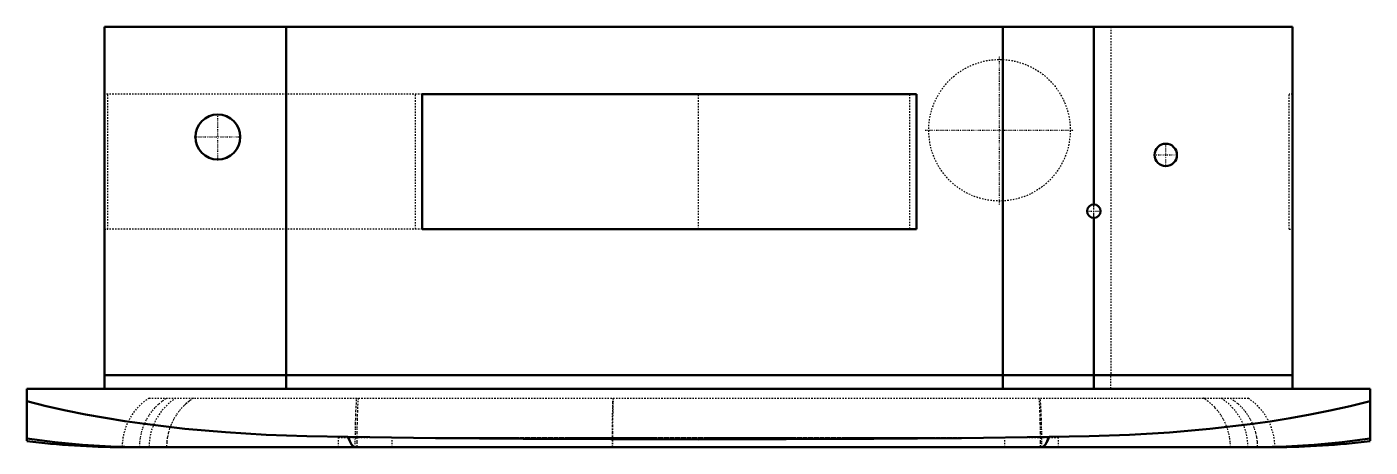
# Model space of a CAD drawing. Header units: millimetres. Extents: x -475 to 475, y -41 to 256.
import ezdxf

# ---------------------------------------------------------------- set-up
doc = ezdxf.new("R2010")
doc.units = ezdxf.units.MM
doc.linetypes.add('Center', pattern=[1.5, 0.45, -0.5, 0.05, -0.5])
doc.linetypes.add('Dashed', pattern=[2, 1, -1])
for name, color, linetype, lineweight in [('AM_0', 7, 'Continuous', 50), ('AM_7', 7, 'Center', 25), ('AM_9', 6, 'Dashed', 25)]:
    doc.layers.add(name, color=color, linetype=linetype, lineweight=lineweight)

# ---------------------------------------------------------------- blocks, each defined once
blk = doc.blocks.new('1_FCA18AAVJU_BYCQ54GEFU_PART7_0_in_FCA18AAVJU_BYCQ54GEFU_2')
at = {"layer": 'AM_0'}
blk.add_circle((-339.725, 177.8), 15.875, dxfattribs=at)
at = {"layer": 'AM_7'}
for p, q in [((-339.725, 161.13125), (-339.725, 194.46875)), ((-356.39375, 177.8), (-323.05625, 177.8))]:
    blk.add_line(p, q, dxfattribs=at)
blk = doc.blocks.new('2_FCA18AAVJU_BYCQ54GEFU_PART6_0_in_FCA18AAVJU_BYCQ54GEFU_2')
at = {"layer": 'AM_0'}
blk.add_circle((279.4, 125.4125), 4.7625, dxfattribs=at)
at = {"layer": 'AM_7'}
for p, q in [((274.399375, 125.4125), (284.400625, 125.4125)), ((279.4, 120.411875), (279.4, 130.413125))]:
    blk.add_line(p, q, dxfattribs=at)
blk = doc.blocks.new('3_FCA18AAVJU_BYCQ54GEFU_PART5_0_in_FCA18AAVJU_BYCQ54GEFU_2')
at = {"layer": 'AM_0'}
blk.add_circle((330.2, 165.1), 7.9375, dxfattribs=at)
at = {"layer": 'AM_7'}
for p, q in [((330.2, 156.765625), (330.2, 173.434375)), ((321.865625, 165.1), (338.534375, 165.1))]:
    blk.add_line(p, q, dxfattribs=at)
blk = doc.blocks.new('4_FCA18AAVJU_BYCQ54GEFU_PART4_0_in_FCA18AAVJU_BYCQ54GEFU_2')
at = {"layer": 'AM_0'}
for p, q in [((-419.89375, 255.5875), (419.89375, 255.5875)), ((-419.89375, 255.5875), (-419.89375, 9.525)), ((-291.30625, 255.5875), (-291.30625, 9.525)), ((215.10625, 255.5875), (215.10625, 9.525)), ((279.4, 130.175), (279.4, 255.5875)), ((419.89375, 255.5875), (419.89375, 9.525)), ((-195.2625, 112.7125), (-195.2625, 207.9625)), ((-195.2625, 207.9625), (153.9875, 207.9625)), ((153.9875, 207.9625), (153.9875, 112.7125)), ((279.4, 9.525), (279.4, 120.65)), ((153.9875, 112.7125), (-195.2625, 112.7125)), ((419.89375, 9.525), (-419.89375, 9.525))]:
    blk.add_line(p, q, dxfattribs=at)
at = {"layer": 'AM_7'}
for p, q in [((212.725, 130.07594), (212.725, 235.04906)), ((160.23844, 182.5625), (265.21156, 182.5625))]:
    blk.add_line(p, q, dxfattribs=at)
at = {"layer": 'AM_9'}
for p, q in [((291.30625, 255.5875), (291.30625, 9.525)), ((-417.35375, 207.9625), (-419.89375, 207.9625)), ((-417.35375, 112.7125), (-417.35375, 207.9625)), ((-200.025, 112.7125), (-200.025, 207.9625)), ((149.225, 207.9625), (149.225, 112.7125)), ((417.35375, 112.7125), (417.35375, 207.9625)), ((419.89375, 207.9625), (417.35375, 207.9625)), ((279.4, 120.65), (279.4, 130.175)), ((-419.89375, 112.7125), (-417.35375, 112.7125)), ((417.35375, 112.7125), (419.89375, 112.7125))]:
    blk.add_line(p, q, dxfattribs=at)
blk.add_circle((212.725, 182.5625), 49.9872, dxfattribs=at)
blk = doc.blocks.new('5_FCA18AAVJU_BYCQ54GEFU_PART3_0_in_FCA18AAVJU_BYCQ54GEFU_2')
at = {"layer": 'AM_0'}
for p, q in [((-419.89375, 9.525), (419.89375, 9.525)), ((-419.89375, 0), (-419.89375, 9.525)), ((-291.30625, 0), (-291.30625, 9.525)), ((215.10625, 0), (215.10625, 9.525)), ((279.4, 0), (279.4, 9.525)), ((419.89375, 9.525), (419.89375, 0))]:
    blk.add_line(p, q, dxfattribs=at)
at = {"layer": 'AM_9'}
blk.add_line((291.30625, 0), (291.30625, 9.525), dxfattribs=at)
blk = doc.blocks.new('6_FCA18AAVJU_BYCQ54GEFU_PART2_0_in_FCA18AAVJU_BYCQ54GEFU_2')
at = {"layer": 'AM_0'}
for p, q in [((-474.66, 0), (474.66, 0)), ((-474.66, -36.95), (-474.66, 0)), ((474.66, -36.95), (474.66, 0)), ((-407.28, -41.28), (407.28, -41.28))]:
    blk.add_line(p, q, dxfattribs=at)
for points in [[(-474.66, -8.92), (-460.94, -12.27), (-447.15, -15.34), (-433.27, -18.13), (-419.35, -20.65), (-405.32, -22.92), (-391.25, -24.94), (-362.99, -28.28), (-334.3, -30.78), (-305.54, -32.5), (-276.7, -33.55), (-247.82, -33.98)], [(247.82, -33.98), (276.19, -33.56), (304.55, -32.55), (332.93, -30.88), (361.27, -28.45), (389.78, -25.14), (404, -23.12), (418.19, -20.85), (432.38, -18.3), (446.52, -15.47), (460.63, -12.35), (474.66, -8.92)], [(-474.66, -35.2), (-455.01, -37.84), (-435.27, -39.73), (-415.35, -40.88), (-395.4, -41.27), (-394.93, -41.28)], [(-247.82, -33.98), (-246.46, -37.14), (-245.13, -39.42), (-243.82, -40.8), (-242.58, -41.27), (-242.55, -41.28)], [(-247.82, -33.98), (-185.88, -34.86), (-123.94, -35.46), (-0.03, -35.92), (123.89, -35.46), (185.86, -34.86), (247.82, -33.98)], [(247.82, -33.98), (246.46, -37.14), (245.13, -39.42), (243.82, -40.8), (242.58, -41.27), (242.55, -41.28)], [(394.93, -41.28), (395.4, -41.27), (415.24, -40.88), (435.04, -39.75), (454.89, -37.85), (474.66, -35.2)]]:
    blk.add_lwpolyline(points, dxfattribs=at)
for centre, start, end in [((-407.28, 486.17), 262.66058, 270), ((407.28, 486.17), 270, 277.33949)]:
    blk.add_arc(centre, 527.45, start, end, dxfattribs=at)
at = {"layer": 'AM_9'}
for p, q in [((-388.3, -6.65), (388.3, -6.65)), ((-356.97, -6.65), (-358.99, -8.02)), ((357.59, -7.05), (356.97, -6.65)), ((363.39, -11.71), (363.27, -11.6)), ((254.42, -34.63), (-254.42, -34.63)), ((-254.42, -41.28), (-254.42, -34.63)), ((-205.13, -34.66), (-248.26, -33.98)), ((-216.45, -41.28), (-216.45, -34.63)), ((205.14, -34.66), (-205.13, -34.66)), ((248.26, -33.98), (205.14, -34.66)), ((216.45, -41.28), (216.45, -34.63)), ((254.42, -41.28), (254.42, -34.63))]:
    blk.add_line(p, q, dxfattribs=at)
for points in [[(-394.93, -41.28), (-394.79, -37.87), (-394.37, -34.48), (-393.64, -31.05), (-392.62, -27.69), (-391.36, -24.52), (-389.85, -21.47), (-388.03, -18.47), (-385.96, -15.64), (-383.77, -13.12), (-381.39, -10.79), (-378.76, -8.6), (-375.95, -6.65)], [(-359.46, -8.37), (-359.77, -8.6), (-362.39, -10.78), (-363.45, -11.76)], [(-242.55, -41.28), (-242.54, -37.87), (-242.52, -34.48), (-242.48, -31.05), (-242.42, -27.69), (-242.35, -24.52), (-242.27, -21.47), (-242.17, -18.47), (-242.06, -15.64), (-241.94, -13.12), (-241.81, -10.79), (-241.67, -8.6), (-241.52, -6.65)], [(-240.56, -6.65), (-240.7, -8.6), (-240.83, -10.78), (-240.95, -13.24), (-241.07, -15.9), (-241.17, -18.67), (-241.26, -21.6), (-241.34, -24.75), (-241.41, -28.03), (-241.46, -31.22), (-241.49, -34.47), (-241.52, -37.86), (-241.52, -41.28)], [(-60.61, -6.65), (-60.72, -9.68), (-60.83, -13.21), (-60.91, -17.18), (-60.99, -21.53), (-61.05, -26.19), (-61.09, -31.08), (-61.12, -36.14), (-61.13, -41.28)], [(-60.61, -41.28), (-60.6, -36.14), (-60.57, -31.08), (-60.53, -26.19), (-60.47, -21.53), (-60.4, -17.18), (-60.31, -13.21), (-60.21, -9.68), (-60.09, -6.65)], [(240.56, -6.65), (240.7, -8.6), (240.83, -10.78), (240.95, -13.24), (241.07, -15.9), (241.17, -18.67), (241.26, -21.6), (241.34, -24.75), (241.41, -28.03), (241.46, -31.22), (241.49, -34.47), (241.52, -37.86), (241.52, -41.28)], [(242.55, -41.28), (242.54, -37.87), (242.52, -34.48), (242.48, -31.05), (242.42, -27.69), (242.35, -24.52), (242.27, -21.47), (242.17, -18.47), (242.06, -15.64), (241.94, -13.12), (241.81, -10.79), (241.67, -8.6), (241.52, -6.65)], [(242.64, -41.28), (242.64, -37.87), (242.61, -34.48), (242.57, -31.05), (242.51, -27.69), (242.43, -24.52), (242.35, -21.47), (242.24, -18.47), (242.12, -15.64), (241.99, -13.12), (241.86, -10.79), (241.71, -8.61), (241.55, -6.65)], [(375.95, -6.65), (378.75, -8.6), (381.38, -10.78), (383.88, -13.24), (386.17, -15.9), (388.16, -18.67), (389.92, -21.6), (391.47, -24.75), (392.74, -28.03), (393.68, -31.22), (394.37, -34.47), (394.79, -37.86), (394.93, -41.28)], [(-363.45, -11.76), (-364.9, -13.24), (-367.18, -15.9), (-369.18, -18.67), (-370.94, -21.6), (-372.49, -24.75), (-372.91, -25.76)], [(373.18, -26.42), (372.38, -24.53), (370.87, -21.47), (369.05, -18.47), (366.98, -15.64), (364.79, -13.12), (363.39, -11.71)], [(-372.91, -25.76), (-373.76, -28.03), (-374.7, -31.22), (-375.39, -34.47), (-375.81, -37.86), (-375.95, -41.28)], [(375.95, -41.28), (375.81, -37.87), (375.39, -34.48), (374.66, -31.05), (373.64, -27.69), (373.18, -26.42)], [(-248.26, -33.98), (-246.81, -37.14), (-245.39, -39.42), (-244, -40.8), (-242.67, -41.27), (-242.64, -41.28)], [(248.26, -33.98), (246.81, -37.14), (245.39, -39.42), (244, -40.8), (242.67, -41.27), (242.64, -41.28)]]:
    blk.add_lwpolyline(points, dxfattribs=at)
for centre, start, end in [((-366.21, -41.28), 122.53057, 180), ((-347.22, -41.28), 122.53057, 180), ((-334.88, -41.28), 122.53057, 134.04554), ((334.88, -41.28), 46.04897, 57.46943), ((347.22, -41.28), 360, 57.46943), ((366.21, -41.28), 0, 57.46943)]:
    blk.add_arc(centre, 41.07, start, end, dxfattribs=at)
blk = doc.blocks.new('7_FCA18AAVJU_BYCQ54GEFU_PART1_0_in_FCA18AAVJU_BYCQ54GEFU_2')
at = {"layer": 'AM_9'}
for p, q in [((-195.2625, 207.9625), (-419.89375, 207.9625)), ((0, 112.7125), (0, 207.9625)), ((-195.2625, 112.7125), (-419.89375, 112.7125))]:
    blk.add_line(p, q, dxfattribs=at)

msp = doc.modelspace()

# ---------------------------------------------------------------- block references
for name in ['4_FCA18AAVJU_BYCQ54GEFU_PART4_0_in_FCA18AAVJU_BYCQ54GEFU_2', '7_FCA18AAVJU_BYCQ54GEFU_PART1_0_in_FCA18AAVJU_BYCQ54GEFU_2', '1_FCA18AAVJU_BYCQ54GEFU_PART7_0_in_FCA18AAVJU_BYCQ54GEFU_2', '3_FCA18AAVJU_BYCQ54GEFU_PART5_0_in_FCA18AAVJU_BYCQ54GEFU_2', '2_FCA18AAVJU_BYCQ54GEFU_PART6_0_in_FCA18AAVJU_BYCQ54GEFU_2', '5_FCA18AAVJU_BYCQ54GEFU_PART3_0_in_FCA18AAVJU_BYCQ54GEFU_2', '6_FCA18AAVJU_BYCQ54GEFU_PART2_0_in_FCA18AAVJU_BYCQ54GEFU_2']:
    msp.add_blockref(name, (0, 0))

doc.saveas('drawing.dxf')
